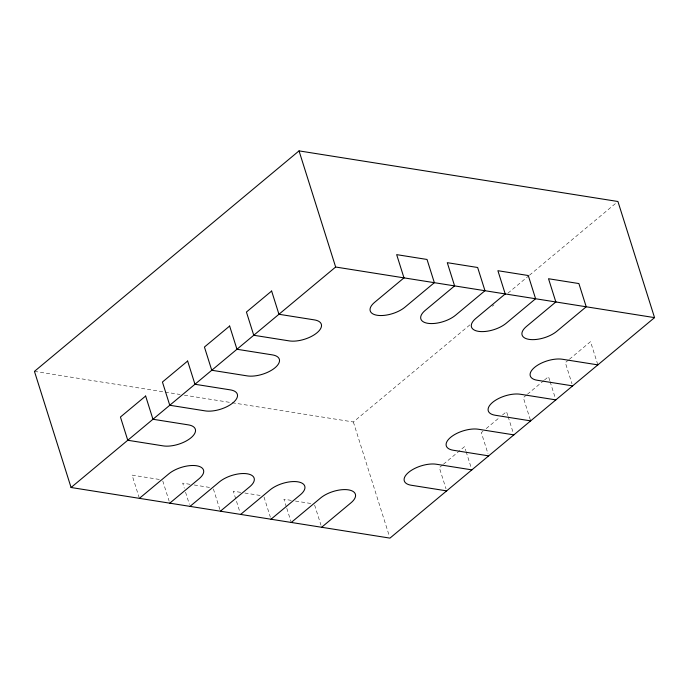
<?xml version="1.0" encoding="UTF-8"?>
<svg xmlns="http://www.w3.org/2000/svg" width="689" height="689" viewBox="0 0 689 689"><rect width="100%" height="100%" fill="white"/><g stroke="black" fill="none" stroke-linecap="round" stroke-linejoin="round"><path stroke-width="0.52" stroke-dasharray="3.44 2.58" d="M232.167 402.746L353.354 421.978L469.932 324.829M492.256 306.226L493.91 304.848M507.965 293.135L528.635 275.91M529.462 275.221L616.276 202.876M442.596 464.929L439.341 467.642L446.024 488.846M443.406 464.257L464.541 446.644L465.816 450.684M482.963 431.288L481.335 432.64L488.027 453.853M486.219 428.575L499.224 417.741M502.47 415.028L506.536 411.643L507.81 415.682M526.585 394.935L523.339 397.648L530.341 419.859M527.395 394.263L543.655 380.716M544.465 380.035L548.53 376.65L549.805 380.69M568.58 359.942L565.333 362.647L572.016 383.859M569.398 359.262L590.533 341.649L597.535 363.87M34.45 371.371L164.137 391.946M165.196 392.119L180.079 394.478M184.333 395.159L231.108 402.583M159.305 479.441L132.081 475.126L139.083 497.337M190.026 484.324L182.697 483.153L184.29 488.208M194.22 484.987L209.93 487.476M240.65 492.351L233.321 491.188L240.005 512.401M244.836 493.014L260.545 495.512M291.266 500.386L283.937 499.224L286.486 507.302M295.46 501.049L312.212 503.711M550.123 381.697L555.222 397.854M508.129 416.699L513.219 432.856M466.134 451.691L471.543 468.856M353.354 421.978L389.328 536.076M314.623 505.054L320.996 525.251M286.805 508.31L290.939 521.444M264.008 497.019L270.372 517.215M213.392 488.983L220.075 510.196M185.565 492.247L189.389 504.365M162.768 480.956L169.141 501.153"/><path stroke-width="1.03" d="M299.035 150.882L34.45 371.371L71.07 487.502L389.965 538.118L654.55 317.629L617.93 201.498L299.035 150.882L335.646 267.022L654.55 317.629M71.07 487.502L335.646 267.022M139.402 498.354L168.805 473.851A20.481 9.267 -17.5 0 1 196.589 465.764A20.481 9.267 -17.5 0 1 199.173 478.674L169.778 503.168M190.026 506.381L219.421 481.887A20.481 9.267 -17.5 0 1 247.205 473.799A20.481 9.267 -17.5 0 1 249.788 486.71L220.394 511.204M240.642 514.416L270.036 489.922A20.481 9.267 -17.5 0 1 297.829 481.826A20.481 9.267 -17.5 0 1 300.413 494.736L271.01 519.239M291.258 522.451L320.661 497.949A20.481 9.267 -17.5 0 1 348.445 489.862A20.481 9.267 -17.5 0 1 351.028 502.772L321.634 527.274M597.854 364.877L562.422 359.253A20.481 9.267 -17.5 0 0 534.638 367.34A20.481 9.267 -17.5 0 0 537.222 380.25L572.654 385.874M555.859 399.878L520.428 394.254A20.481 9.267 -17.5 0 0 492.635 402.342A20.481 9.267 -17.5 0 0 495.227 415.252L530.659 420.876M513.856 434.871L478.424 429.247A20.481 9.267 -17.5 0 0 450.64 437.334A20.481 9.267 -17.5 0 0 453.224 450.244L488.665 455.868M471.862 469.872L436.43 464.248A20.481 9.267 -17.5 0 0 408.646 472.335A20.481 9.267 -17.5 0 0 411.23 485.245L446.661 490.869M145.637 396.037L120.437 417.034L127.766 440.262L163.198 445.886A20.481 9.267 -17.5 0 0 190.982 437.791A20.481 9.267 -17.5 0 0 188.398 424.88L152.958 419.257L145.637 396.037M187.632 361.036L162.44 382.033L169.761 405.261L205.193 410.885A20.481 9.267 -17.5 0 0 232.977 402.798A20.481 9.267 -17.5 0 0 230.393 389.888L194.961 384.264L187.632 361.036M229.635 326.035L204.435 347.041L211.756 370.26L247.187 375.884A20.481 9.267 -17.5 0 0 274.98 367.797A20.481 9.267 -17.5 0 0 272.388 354.887L236.956 349.263L229.635 326.035M271.63 291.042L246.429 312.039L253.759 335.267L289.191 340.891A20.481 9.267 -17.5 0 0 316.974 332.804A20.481 9.267 -17.5 0 0 314.391 319.894L278.95 314.27L271.63 291.042M403.987 277.865L374.583 302.368A20.481 9.267 -17.5 0 0 377.176 315.278A20.481 9.267 -17.5 0 0 404.96 307.182L434.354 282.688L427.034 259.46L396.666 254.637L403.987 277.865M454.602 285.901L425.208 310.394A20.481 9.267 -17.5 0 0 427.791 323.305A20.481 9.267 -17.5 0 0 455.575 315.217L484.978 290.715L477.649 267.496L447.282 262.673L454.602 285.901M505.226 293.936L475.823 318.43A20.481 9.267 -17.5 0 0 478.416 331.34A20.481 9.267 -17.5 0 0 506.2 323.253L535.594 298.75L528.274 275.522L497.897 270.708L505.226 293.936M555.842 301.963L526.448 326.465A20.481 9.267 -17.5 0 0 529.031 339.376A20.481 9.267 -17.5 0 0 556.815 331.28L586.218 306.786L578.889 283.558L548.522 278.735L555.842 301.963"/></g></svg>
